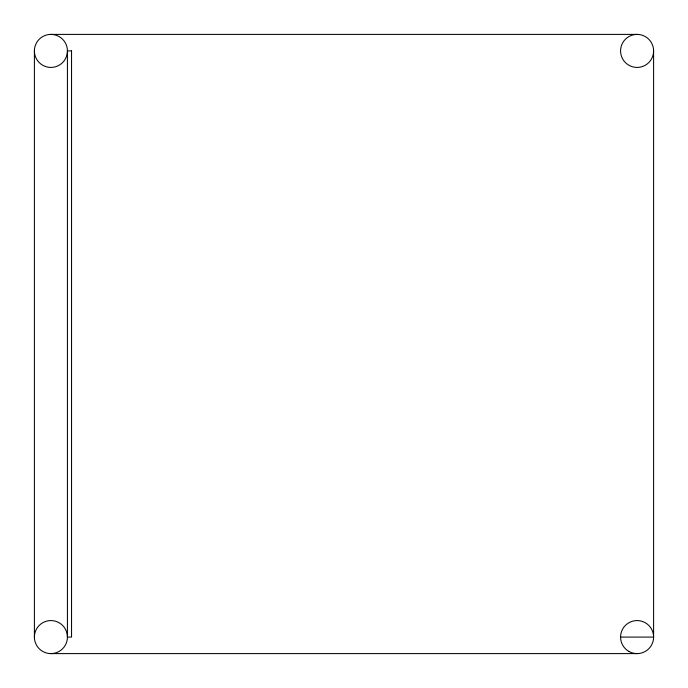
<?xml version="1.0" encoding="UTF-8"?>
<svg xmlns="http://www.w3.org/2000/svg" width="688" height="688" viewBox="0 0 688 688"><rect width="100%" height="100%" fill="white"/><g stroke="black" fill="none" stroke-linecap="round" stroke-linejoin="round"><path stroke-width="1.03" d="M50.912 34.4L637.088 34.4M620.576 637.088L653.6 637.088L653.6 50.912A16.512 16.512 0 0 0 628.832 36.61A16.512 16.512 0 0 0 628.832 65.214A16.512 16.512 0 0 0 653.6 50.912M50.912 653.6L637.088 653.6M34.4 50.912L34.4 637.088M71.552 50.912L67.424 50.912A16.512 16.512 0 0 1 42.656 65.214A16.512 16.512 0 0 1 42.656 36.61A16.512 16.512 0 0 1 67.424 50.912L67.424 637.088A16.512 16.512 0 0 1 42.656 651.39A16.512 16.512 0 0 1 42.656 622.786A16.512 16.512 0 0 1 67.424 637.088L71.552 637.088L71.552 50.912M628.832 651.39A16.512 16.512 0 0 0 653.6 637.088A16.512 16.512 0 0 0 628.832 622.786A16.512 16.512 0 0 0 628.832 651.39"/></g></svg>
